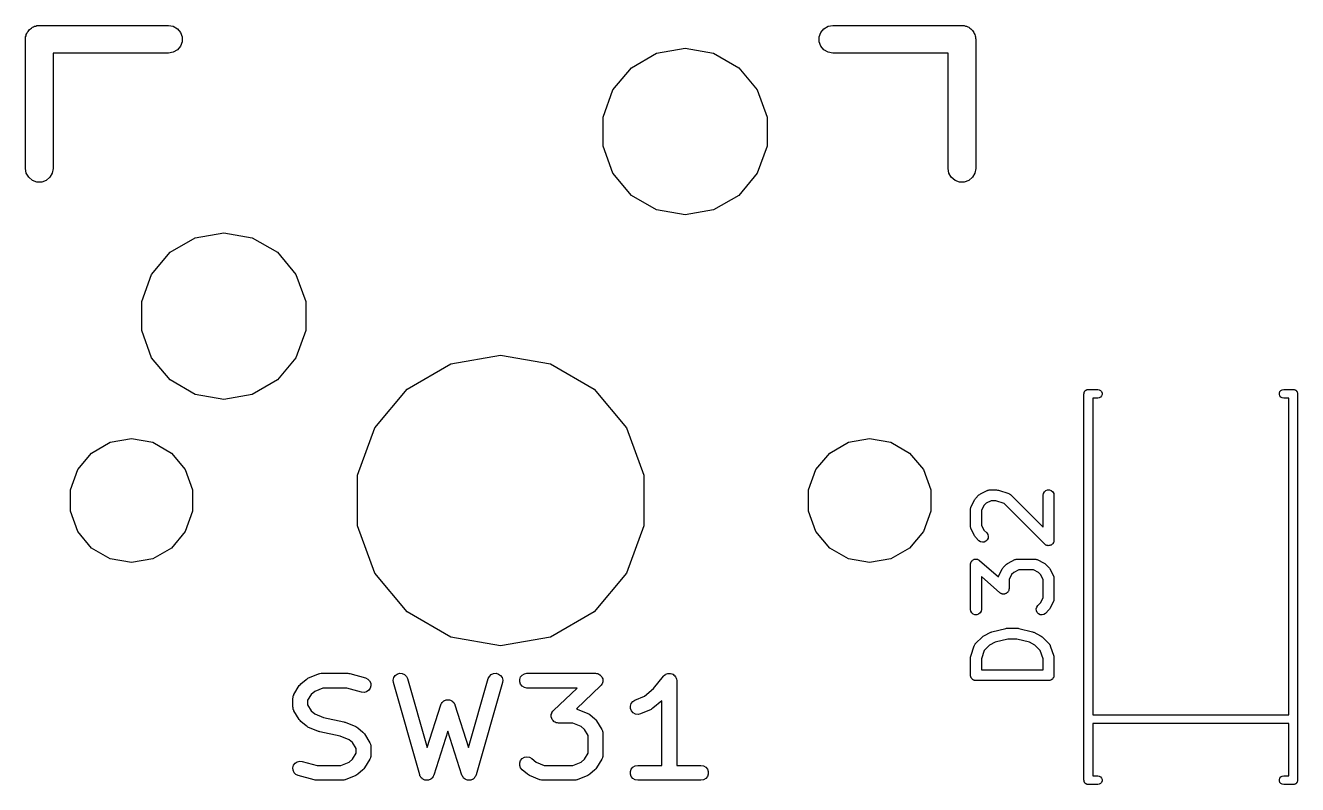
# Model space of a CAD drawing. Header units: millimetres. Extents: x 37 to 156, y -137 to -19.
# Drawn here: x 62.46 to 79.97, y -110.91 to -100.46 of the extents above; entities that cross this region are included whole.
import ezdxf

# ---------------------------------------------------------------- set-up
doc = ezdxf.new("R2010")
doc.units = ezdxf.units.MM
doc.layers.add('BLACK', color=7, linetype='Continuous')

# ---------------------------------------------------------------- blocks, each defined once
blk = doc.blocks.new('hhskb2-F.SilkS')
at = {"layer": 'BLACK'}
for p, q in [((62.5168, -100.517), (62.5275, -100.504)), ((62.5275, -100.504), (62.542, -100.496)), ((62.542, -100.496), (62.5547, -100.485)), ((62.5547, -100.485), (62.5704, -100.479)), ((62.5704, -100.479), (62.5848, -100.471)), ((62.5848, -100.471), (62.6013, -100.468)), ((62.6013, -100.468), (62.6169, -100.462)), ((62.6169, -100.462), (62.6336, -100.462)), ((62.6336, -100.462), (62.65, -100.459)), ((62.65, -100.459), (64.428, -100.459)), ((64.428, -100.459), (64.4932, -100.471)), ((64.4932, -100.471), (64.5505, -100.504)), ((64.5505, -100.504), (64.593, -100.555)), ((73.407, -100.555), (73.4495, -100.504)), ((73.4495, -100.504), (73.5068, -100.471)), ((73.5068, -100.471), (73.572, -100.459)), ((73.572, -100.459), (75.35, -100.459)), ((75.35, -100.459), (75.3664, -100.462)), ((75.3664, -100.462), (75.3831, -100.462)), ((75.3831, -100.462), (75.3987, -100.468)), ((75.3987, -100.468), (75.4152, -100.471)), ((75.4152, -100.471), (75.4296, -100.479)), ((75.4296, -100.479), (75.4453, -100.485)), ((75.4453, -100.485), (75.458, -100.496)), ((75.458, -100.496), (75.4725, -100.504)), ((75.4725, -100.504), (75.4832, -100.517)), ((62.4595, -100.65), (62.4624, -100.634)), ((62.4595, -102.428), (62.4595, -100.65)), ((62.4624, -100.617), (62.4681, -100.601)), ((62.4624, -100.634), (62.4624, -100.617)), ((62.4681, -100.601), (62.471, -100.585)), ((62.471, -100.585), (62.4793, -100.57)), ((62.4793, -100.57), (62.485, -100.555)), ((62.485, -100.555), (62.4957, -100.542)), ((62.4957, -100.542), (62.5041, -100.528)), ((62.5041, -100.528), (62.5168, -100.517)), ((64.593, -100.555), (64.6156, -100.617)), ((64.6156, -100.683), (64.593, -100.745)), ((64.6156, -100.617), (64.6156, -100.683)), ((73.3844, -100.617), (73.407, -100.555)), ((73.3844, -100.683), (73.3844, -100.617)), ((73.407, -100.745), (73.3844, -100.683)), ((75.4832, -100.517), (75.4959, -100.528)), ((75.4959, -100.528), (75.5043, -100.542)), ((75.5043, -100.542), (75.515, -100.555)), ((75.515, -100.555), (75.5207, -100.57)), ((75.5207, -100.57), (75.529, -100.585)), ((75.529, -100.585), (75.5319, -100.601)), ((75.5319, -100.601), (75.5376, -100.617)), ((75.5376, -100.617), (75.5376, -100.634)), ((75.5376, -100.634), (75.5405, -100.65)), ((75.5405, -100.65), (75.5405, -102.428)), ((64.428, -100.84), (62.8405, -100.84)), ((62.8405, -100.84), (62.8405, -102.428)), ((64.4932, -100.829), (64.428, -100.84)), ((64.5505, -100.796), (64.4932, -100.829)), ((64.593, -100.745), (64.5505, -100.796)), ((70.8025, -101.041), (71.1476, -100.842)), ((71.1476, -100.842), (71.54, -100.773)), ((71.54, -100.773), (71.9324, -100.842)), ((71.9324, -100.842), (72.2775, -101.041)), ((73.4495, -100.796), (73.407, -100.745)), ((73.5068, -100.829), (73.4495, -100.796)), ((73.572, -100.84), (73.5068, -100.829)), ((75.1595, -100.84), (73.572, -100.84)), ((75.1595, -102.428), (75.1595, -100.84)), ((70.5464, -101.346), (70.8025, -101.041)), ((72.2775, -101.041), (72.5336, -101.346)), ((70.4101, -101.721), (70.5464, -101.346)), ((72.5336, -101.346), (72.6699, -101.721)), ((70.4101, -102.119), (70.4101, -101.721)), ((72.6699, -101.721), (72.6699, -102.119)), ((70.5464, -102.494), (70.4101, -102.119)), ((72.6699, -102.119), (72.5336, -102.494)), ((62.471, -102.493), (62.4595, -102.428)), ((62.8405, -102.428), (62.829, -102.493)), ((75.171, -102.493), (75.1595, -102.428)), ((75.5405, -102.428), (75.529, -102.493)), ((62.5041, -102.55), (62.471, -102.493)), ((62.5547, -102.593), (62.5041, -102.55)), ((62.6169, -102.616), (62.5547, -102.593)), ((62.7452, -102.593), (62.6831, -102.616)), ((62.7959, -102.55), (62.7452, -102.593)), ((62.829, -102.493), (62.7959, -102.55)), ((70.8025, -102.799), (70.5464, -102.494)), ((72.5336, -102.494), (72.2775, -102.799)), ((75.2041, -102.55), (75.171, -102.493)), ((75.2548, -102.593), (75.2041, -102.55)), ((75.3169, -102.616), (75.2548, -102.593)), ((75.4453, -102.593), (75.3831, -102.616)), ((75.4959, -102.55), (75.4453, -102.593)), ((75.529, -102.493), (75.4959, -102.55)), ((62.6831, -102.616), (62.6169, -102.616)), ((75.3831, -102.616), (75.3169, -102.616)), ((71.1476, -102.998), (70.8025, -102.799)), ((72.2775, -102.799), (71.9324, -102.998)), ((71.54, -103.067), (71.1476, -102.998)), ((71.9324, -102.998), (71.54, -103.067)), ((64.4525, -103.581), (64.7976, -103.382)), ((64.7976, -103.382), (65.19, -103.313)), ((65.19, -103.313), (65.5824, -103.382)), ((65.5824, -103.382), (65.9275, -103.581)), ((64.1964, -103.886), (64.4525, -103.581)), ((65.9275, -103.581), (66.1836, -103.886)), ((64.0601, -104.261), (64.1964, -103.886)), ((66.1836, -103.886), (66.3199, -104.261)), ((64.0601, -104.659), (64.0601, -104.261)), ((66.3199, -104.261), (66.3199, -104.659)), ((64.1964, -105.034), (64.0601, -104.659)), ((66.3199, -104.659), (66.1836, -105.034)), ((64.4525, -105.339), (64.1964, -105.034)), ((66.1836, -105.034), (65.9275, -105.339)), ((68.3154, -105.119), (69, -104.998)), ((69, -104.998), (69.6846, -105.119)), ((67.7134, -105.467), (68.3154, -105.119)), ((69.6846, -105.119), (70.2865, -105.467)), ((64.7976, -105.538), (64.4525, -105.339)), ((65.9275, -105.339), (65.5824, -105.538)), ((65.19, -105.607), (64.7976, -105.538)), ((65.5824, -105.538), (65.19, -105.607)), ((67.2666, -105.999), (67.7134, -105.467)), ((70.2865, -105.467), (70.7334, -105.999)), ((77.03, -105.53), (77.0309, -105.525)), ((77.03, -110.85), (77.03, -105.53)), ((77.0309, -105.52), (77.0327, -105.515)), ((77.0309, -105.525), (77.0309, -105.52)), ((77.0327, -105.515), (77.0336, -105.509)), ((77.0336, -105.509), (77.0362, -105.505)), ((77.0362, -105.505), (77.038, -105.5)), ((77.038, -105.5), (77.0414, -105.496)), ((77.0414, -105.496), (77.044, -105.491)), ((77.044, -105.491), (77.0481, -105.488)), ((77.0481, -105.488), (77.0514, -105.484)), ((77.0514, -105.484), (77.056, -105.481)), ((77.056, -105.481), (77.06, -105.478)), ((77.06, -105.478), (77.0649, -105.476)), ((77.0649, -105.476), (77.0695, -105.474)), ((77.0695, -105.474), (77.0747, -105.473)), ((77.0747, -105.473), (77.0796, -105.471)), ((77.0796, -105.471), (77.0848, -105.471)), ((77.0848, -105.471), (77.09, -105.47)), ((77.09, -105.47), (77.22, -105.47)), ((77.22, -105.47), (77.2405, -105.474)), ((77.2405, -105.586), (77.22, -105.59)), ((77.2405, -105.474), (77.2586, -105.484)), ((77.2586, -105.576), (77.2405, -105.586)), ((77.2586, -105.484), (77.272, -105.5)), ((77.272, -105.56), (77.2586, -105.576)), ((77.272, -105.5), (77.2791, -105.52)), ((77.2791, -105.54), (77.272, -105.56)), ((77.2791, -105.52), (77.2791, -105.54)), ((79.7209, -105.52), (79.728, -105.5)), ((79.7209, -105.54), (79.7209, -105.52)), ((79.728, -105.56), (79.7209, -105.54)), ((79.728, -105.5), (79.7414, -105.484)), ((79.7414, -105.576), (79.728, -105.56)), ((79.7414, -105.484), (79.7595, -105.474)), ((79.7595, -105.586), (79.7414, -105.576)), ((79.7595, -105.474), (79.78, -105.47)), ((79.78, -105.59), (79.7595, -105.586)), ((79.78, -105.47), (79.91, -105.47)), ((79.91, -105.47), (79.9152, -105.471)), ((79.9152, -105.471), (79.9204, -105.471)), ((79.9204, -105.471), (79.9253, -105.473)), ((79.9253, -105.473), (79.9305, -105.474)), ((79.9305, -105.474), (79.9351, -105.476)), ((79.9351, -105.476), (79.94, -105.478)), ((79.94, -105.478), (79.944, -105.481)), ((79.944, -105.481), (79.9486, -105.484)), ((79.9486, -105.484), (79.9519, -105.488)), ((79.9519, -105.488), (79.956, -105.491)), ((79.956, -105.491), (79.9586, -105.496)), ((79.9586, -105.496), (79.962, -105.5)), ((79.962, -105.5), (79.9638, -105.505)), ((79.9638, -105.505), (79.9664, -105.509)), ((79.9664, -105.509), (79.9673, -105.515)), ((79.9673, -105.515), (79.9691, -105.52)), ((79.9691, -105.52), (79.9691, -105.525)), ((79.9691, -105.525), (79.97, -105.53)), ((79.97, -105.53), (79.97, -110.85)), ((77.22, -105.59), (77.15, -105.59)), ((77.15, -105.59), (77.15, -109.95)), ((79.85, -105.59), (79.78, -105.59)), ((79.85, -109.95), (79.85, -105.59)), ((67.0289, -106.652), (67.2666, -105.999)), ((70.7334, -105.999), (70.9711, -106.652)), ((63.371, -106.346), (63.6279, -106.197)), ((63.6279, -106.197), (63.92, -106.146)), ((63.92, -106.146), (64.2121, -106.197)), ((64.2121, -106.197), (64.469, -106.346)), ((73.531, -106.346), (73.7879, -106.197)), ((73.7879, -106.197), (74.08, -106.146)), ((74.08, -106.146), (74.3721, -106.197)), ((74.3721, -106.197), (74.629, -106.346)), ((63.1803, -106.573), (63.371, -106.346)), ((64.469, -106.346), (64.6597, -106.573)), ((73.3403, -106.573), (73.531, -106.346)), ((74.629, -106.346), (74.8197, -106.573)), ((63.0788, -106.852), (63.1803, -106.573)), ((64.6597, -106.573), (64.7612, -106.852)), ((73.2388, -106.852), (73.3403, -106.573)), ((74.8197, -106.573), (74.9212, -106.852)), ((67.0289, -107.348), (67.0289, -106.652)), ((70.9711, -106.652), (70.9711, -107.348)), ((63.0788, -107.148), (63.0788, -106.852)), ((64.7612, -106.852), (64.7612, -107.148)), ((73.2388, -107.148), (73.2388, -106.852)), ((74.9212, -106.852), (74.9212, -107.148)), ((75.5229, -106.99), (75.5301, -106.98)), ((75.5301, -106.98), (75.537, -106.97)), ((75.537, -106.97), (75.5846, -106.923)), ((75.5846, -106.923), (75.5944, -106.916)), ((75.5944, -106.916), (75.6041, -106.909)), ((75.6041, -106.909), (75.6993, -106.861)), ((75.6993, -106.861), (75.7035, -106.86)), ((75.7035, -106.86), (75.7072, -106.858)), ((75.7072, -106.858), (75.7159, -106.856)), ((75.7159, -106.856), (75.7243, -106.854)), ((75.7243, -106.854), (75.7286, -106.854)), ((75.7286, -106.854), (75.7329, -106.853)), ((75.7329, -106.853), (75.8281, -106.853)), ((75.8281, -106.853), (75.8399, -106.855)), ((75.8399, -106.855), (75.8518, -106.857)), ((75.8518, -106.857), (75.9947, -106.905)), ((75.9947, -106.905), (75.9985, -106.907)), ((75.9985, -106.907), (76.0026, -106.908)), ((76.0026, -106.908), (76.0098, -106.913)), ((76.0098, -106.913), (76.0176, -106.917)), ((76.0176, -106.917), (76.0204, -106.92)), ((76.0204, -106.92), (76.024, -106.923)), ((76.024, -106.923), (76.4674, -107.366)), ((76.4674, -106.928), (76.4719, -106.902)), ((76.4674, -107.366), (76.4674, -106.928)), ((76.4719, -106.902), (76.4849, -106.88)), ((76.4849, -106.88), (76.5049, -106.863)), ((76.5049, -106.863), (76.5294, -106.854)), ((76.5294, -106.854), (76.5554, -106.854)), ((76.5554, -106.854), (76.5799, -106.863)), ((76.5799, -106.863), (76.5998, -106.88)), ((76.5998, -106.88), (76.6129, -106.902)), ((76.6129, -106.902), (76.6174, -106.928)), ((76.6174, -106.928), (76.6174, -107.547)), ((63.1803, -107.427), (63.0788, -107.148)), ((64.7612, -107.148), (64.6597, -107.427)), ((73.3403, -107.427), (73.2388, -107.148)), ((74.9212, -107.148), (74.8197, -107.427)), ((75.4674, -107.119), (75.4681, -107.114)), ((75.4674, -107.357), (75.4674, -107.119)), ((75.4679, -107.11), (75.4704, -107.102)), ((75.4681, -107.114), (75.4679, -107.11)), ((75.4704, -107.102), (75.4719, -107.093)), ((75.4719, -107.093), (75.4741, -107.089)), ((75.4741, -107.089), (75.4753, -107.085)), ((75.4753, -107.085), (75.5229, -106.99)), ((75.6516, -107.068), (75.6174, -107.136)), ((75.6174, -107.136), (75.6174, -107.339)), ((75.682, -107.037), (75.6516, -107.068)), ((75.7506, -107.003), (75.682, -107.037)), ((75.8159, -107.003), (75.7506, -107.003)), ((75.9304, -107.041), (75.8159, -107.003)), ((76.4893, -107.6), (75.9304, -107.041)), ((75.6174, -107.339), (75.6516, -107.407)), ((63.371, -107.654), (63.1803, -107.427)), ((64.6597, -107.427), (64.469, -107.654)), ((67.2666, -108.001), (67.0289, -107.348)), ((70.9711, -107.348), (70.7334, -108.001)), ((73.531, -107.654), (73.3403, -107.427)), ((74.8197, -107.427), (74.629, -107.654)), ((75.4681, -107.361), (75.4674, -107.357)), ((75.4679, -107.365), (75.4681, -107.361)), ((75.4704, -107.374), (75.4679, -107.365)), ((75.4719, -107.382), (75.4704, -107.374)), ((75.4741, -107.386), (75.4719, -107.382)), ((75.4753, -107.39), (75.4741, -107.386)), ((75.5229, -107.485), (75.4753, -107.39)), ((75.5301, -107.495), (75.5229, -107.485)), ((75.537, -107.505), (75.5301, -107.495)), ((75.5846, -107.553), (75.537, -107.505)), ((75.6516, -107.407), (75.6907, -107.446)), ((75.6907, -107.446), (75.7056, -107.468)), ((75.7056, -107.468), (75.7123, -107.493)), ((75.7123, -107.493), (75.7101, -107.519)), ((63.6279, -107.803), (63.371, -107.654)), ((64.469, -107.654), (64.2121, -107.803)), ((73.7879, -107.803), (73.531, -107.654)), ((74.629, -107.654), (74.3721, -107.803)), ((75.6059, -107.567), (75.5846, -107.553)), ((75.6311, -107.574), (75.6059, -107.567)), ((75.657, -107.572), (75.6311, -107.574)), ((75.6806, -107.561), (75.657, -107.572)), ((75.6991, -107.543), (75.6806, -107.561)), ((75.7101, -107.519), (75.6991, -107.543)), ((76.4974, -107.606), (76.4893, -107.6)), ((76.5049, -107.612), (76.4974, -107.606)), ((76.508, -107.613), (76.5049, -107.612)), ((76.5107, -107.615), (76.508, -107.613)), ((76.5202, -107.618), (76.5107, -107.615)), ((76.5294, -107.621), (76.5202, -107.618)), ((76.5327, -107.621), (76.5294, -107.621)), ((76.5358, -107.622), (76.5327, -107.621)), ((76.5456, -107.621), (76.5358, -107.622)), ((76.5554, -107.621), (76.5456, -107.621)), ((76.5585, -107.62), (76.5554, -107.621)), ((76.5618, -107.62), (76.5585, -107.62)), ((76.5707, -107.615), (76.5618, -107.62)), ((76.5799, -107.612), (76.5707, -107.615)), ((76.5824, -107.61), (76.5799, -107.612)), ((76.5854, -107.609), (76.5824, -107.61)), ((76.5923, -107.602), (76.5854, -107.609)), ((76.5998, -107.595), (76.5923, -107.602)), ((76.6015, -107.592), (76.5998, -107.595)), ((76.6038, -107.59), (76.6015, -107.592)), ((76.608, -107.581), (76.6038, -107.59)), ((76.6129, -107.573), (76.608, -107.581)), ((76.6134, -107.57), (76.6129, -107.573)), ((76.6148, -107.567), (76.6134, -107.57)), ((76.6157, -107.557), (76.6148, -107.567)), ((76.6174, -107.547), (76.6157, -107.557)), ((63.92, -107.854), (63.6279, -107.803)), ((64.2121, -107.803), (63.92, -107.854)), ((74.08, -107.854), (73.7879, -107.803)), ((74.3721, -107.803), (74.08, -107.854)), ((75.4688, -107.866), (75.4709, -107.861)), ((75.4709, -107.861), (75.4719, -107.855)), ((75.4719, -107.855), (75.4756, -107.848)), ((75.4756, -107.848), (75.4782, -107.842)), ((75.4782, -107.842), (75.482, -107.837)), ((75.482, -107.837), (75.4849, -107.832)), ((75.4849, -107.832), (75.4905, -107.828)), ((75.4905, -107.828), (75.4954, -107.822)), ((75.4954, -107.822), (75.5004, -107.819)), ((75.5004, -107.819), (75.5049, -107.816)), ((75.5049, -107.816), (75.5118, -107.813)), ((75.5118, -107.813), (75.5182, -107.809)), ((75.5182, -107.809), (75.5239, -107.809)), ((75.5239, -107.809), (75.5294, -107.807)), ((75.5294, -107.807), (75.5367, -107.807)), ((75.5367, -107.807), (75.5439, -107.805)), ((75.5439, -107.805), (75.5496, -107.807)), ((75.5496, -107.807), (75.5554, -107.807)), ((75.5554, -107.807), (75.5623, -107.809)), ((75.5623, -107.809), (75.5695, -107.811)), ((75.5695, -107.811), (75.5744, -107.814)), ((75.5744, -107.814), (75.5799, -107.816)), ((75.5799, -107.816), (75.5855, -107.82)), ((75.5855, -107.82), (75.5918, -107.824)), ((75.5918, -107.824), (75.8518, -108.052)), ((75.9754, -107.868), (75.985, -107.861)), ((75.985, -107.861), (76.0803, -107.813)), ((76.0803, -107.813), (76.0844, -107.812)), ((76.0844, -107.812), (76.0882, -107.81)), ((76.0882, -107.81), (76.0968, -107.808)), ((76.0968, -107.808), (76.1052, -107.806)), ((76.1052, -107.806), (76.1096, -107.806)), ((76.1096, -107.806), (76.1138, -107.805)), ((76.1138, -107.805), (76.3519, -107.805)), ((76.3519, -107.805), (76.3562, -107.806)), ((76.3562, -107.806), (76.3605, -107.806)), ((76.3605, -107.806), (76.3689, -107.808)), ((76.3689, -107.808), (76.3776, -107.81)), ((76.3776, -107.81), (76.3813, -107.812)), ((76.3813, -107.812), (76.3854, -107.813)), ((76.3854, -107.813), (76.4807, -107.861)), ((76.4807, -107.861), (76.4903, -107.868)), ((67.7134, -108.533), (67.2666, -108.001)), ((70.7334, -108.001), (70.2865, -108.533)), ((75.4674, -107.88), (75.4687, -107.873)), ((75.4674, -108.5), (75.4674, -107.88)), ((75.4687, -107.873), (75.4688, -107.866)), ((75.855, -108.042), (75.8563, -108.037)), ((75.8563, -108.037), (75.9039, -107.942)), ((75.9039, -107.942), (75.911, -107.933)), ((75.911, -107.933), (75.9179, -107.923)), ((75.9179, -107.923), (75.9655, -107.875)), ((75.9655, -107.875), (75.9754, -107.868)), ((76.0326, -108.02), (75.9983, -108.089)), ((76.063, -107.99), (76.0326, -108.02)), ((76.1315, -107.955), (76.063, -107.99)), ((76.3342, -107.955), (76.1315, -107.955)), ((76.4027, -107.99), (76.3342, -107.955)), ((76.4331, -108.02), (76.4027, -107.99)), ((76.4674, -108.089), (76.4331, -108.02)), ((76.4903, -107.868), (76.5002, -107.875)), ((76.5002, -107.875), (76.5478, -107.923)), ((76.5478, -107.923), (76.5547, -107.933)), ((76.5547, -107.933), (76.5618, -107.942)), ((76.5618, -107.942), (76.6095, -108.037)), ((76.6095, -108.037), (76.6107, -108.042)), ((75.8739, -108.27), (75.6174, -108.046)), ((75.6174, -108.046), (75.6174, -108.5)), ((75.8518, -108.052), (75.8529, -108.045)), ((75.8529, -108.045), (75.855, -108.042)), ((75.9983, -108.214), (75.9971, -108.221)), ((75.9983, -108.089), (75.9983, -108.214)), ((76.4674, -108.339), (76.4674, -108.089)), ((76.6107, -108.042), (76.6129, -108.045)), ((76.6129, -108.045), (76.6144, -108.054)), ((76.6144, -108.054), (76.6169, -108.062)), ((76.6169, -108.062), (76.6166, -108.067)), ((76.6166, -108.067), (76.6174, -108.071)), ((76.6174, -108.071), (76.6174, -108.357)), ((75.8802, -108.274), (75.8739, -108.27)), ((75.8858, -108.279), (75.8802, -108.274)), ((75.8913, -108.281), (75.8858, -108.279)), ((75.8962, -108.284), (75.8913, -108.281)), ((75.9034, -108.285), (75.8962, -108.284)), ((75.9103, -108.288), (75.9034, -108.285)), ((75.9161, -108.288), (75.9103, -108.288)), ((75.9218, -108.289), (75.9161, -108.288)), ((75.929, -108.288), (75.9218, -108.289)), ((75.9364, -108.288), (75.929, -108.288)), ((75.9418, -108.286), (75.9364, -108.288)), ((75.9475, -108.285), (75.9418, -108.286)), ((75.9539, -108.281), (75.9475, -108.285)), ((75.9608, -108.279), (75.9539, -108.281)), ((75.9653, -108.275), (75.9608, -108.279)), ((75.9703, -108.272), (75.9653, -108.275)), ((75.9752, -108.267), (75.9703, -108.272)), ((75.9808, -108.262), (75.9752, -108.267)), ((75.9837, -108.257), (75.9808, -108.262)), ((75.9875, -108.253), (75.9837, -108.257)), ((75.9901, -108.246), (75.9875, -108.253)), ((75.9938, -108.239), (75.9901, -108.246)), ((75.9948, -108.234), (75.9938, -108.239)), ((75.9969, -108.228), (75.9948, -108.234)), ((75.9971, -108.221), (75.9969, -108.228)), ((76.4331, -108.407), (76.4674, -108.339)), ((76.6107, -108.386), (76.6095, -108.39)), ((76.6129, -108.382), (76.6107, -108.386)), ((76.6144, -108.374), (76.6129, -108.382)), ((76.6169, -108.365), (76.6144, -108.374)), ((76.6174, -108.357), (76.6166, -108.361)), ((76.6166, -108.361), (76.6169, -108.365)), ((68.3154, -108.881), (67.7134, -108.533)), ((70.2865, -108.533), (69.6846, -108.881)), ((75.4719, -108.525), (75.4674, -108.5)), ((75.4849, -108.548), (75.4719, -108.525)), ((75.5049, -108.564), (75.4849, -108.548)), ((75.5294, -108.573), (75.5049, -108.564)), ((75.5799, -108.564), (75.5554, -108.573)), ((75.5998, -108.548), (75.5799, -108.564)), ((75.6129, -108.525), (75.5998, -108.548)), ((75.6174, -108.5), (75.6129, -108.525)), ((76.3724, -108.493), (76.3792, -108.468)), ((76.3747, -108.519), (76.3724, -108.493)), ((76.3857, -108.543), (76.3747, -108.519)), ((76.3792, -108.468), (76.3941, -108.446)), ((76.4041, -108.561), (76.3857, -108.543)), ((76.3941, -108.446), (76.4331, -108.407)), ((76.4277, -108.572), (76.4041, -108.561)), ((76.5002, -108.553), (76.4788, -108.567)), ((76.5478, -108.505), (76.5002, -108.553)), ((76.5547, -108.495), (76.5478, -108.505)), ((76.5618, -108.485), (76.5547, -108.495)), ((76.6095, -108.39), (76.5618, -108.485)), ((75.5554, -108.573), (75.5294, -108.573)), ((76.4537, -108.574), (76.4277, -108.572)), ((76.4788, -108.567), (76.4537, -108.574)), ((69, -109.002), (68.3154, -108.881)), ((69.6846, -108.881), (69, -109.002)), ((75.537, -108.97), (75.6322, -108.875)), ((75.6322, -108.875), (75.642, -108.868)), ((75.642, -108.868), (75.6517, -108.861)), ((75.6517, -108.861), (75.7469, -108.813)), ((75.7469, -108.813), (75.7548, -108.811)), ((75.7548, -108.811), (75.7623, -108.808)), ((75.7623, -108.808), (75.9528, -108.76)), ((75.9802, -108.908), (75.8067, -108.951)), ((75.9528, -108.76), (75.9619, -108.759)), ((75.9619, -108.759), (75.971, -108.758)), ((75.971, -108.758), (76.1138, -108.758)), ((76.1046, -108.908), (75.9802, -108.908)), ((76.2781, -108.951), (76.1046, -108.908)), ((76.1138, -108.758), (76.1228, -108.759)), ((76.1228, -108.759), (76.132, -108.76)), ((76.132, -108.76), (76.3225, -108.808)), ((76.3225, -108.808), (76.33, -108.811)), ((76.33, -108.811), (76.3378, -108.813)), ((76.3378, -108.813), (76.4331, -108.861)), ((76.4331, -108.861), (76.4427, -108.868)), ((76.4427, -108.868), (76.4526, -108.875)), ((76.4526, -108.875), (76.5478, -108.97)), ((75.4712, -109.142), (75.5188, -109)), ((75.5188, -109), (75.5209, -108.996)), ((75.5209, -108.996), (75.522, -108.992)), ((75.522, -108.992), (75.5271, -108.984)), ((75.5271, -108.984), (75.5313, -108.977)), ((75.5313, -108.977), (75.5345, -108.974)), ((75.5345, -108.974), (75.537, -108.97)), ((75.6556, -109.064), (75.6174, -109.178)), ((75.7297, -108.99), (75.6556, -109.064)), ((75.8067, -108.951), (75.7297, -108.99)), ((76.3551, -108.99), (76.2781, -108.951)), ((76.4292, -109.064), (76.3551, -108.99)), ((76.4674, -109.178), (76.4292, -109.064)), ((76.5478, -108.97), (76.5503, -108.974)), ((76.5503, -108.974), (76.5535, -108.977)), ((76.5535, -108.977), (76.5577, -108.984)), ((76.5577, -108.984), (76.5627, -108.992)), ((76.5627, -108.992), (76.5639, -108.996)), ((76.5639, -108.996), (76.5659, -109)), ((76.5659, -109), (76.6135, -109.142)), ((75.4674, -109.166), (75.4695, -109.154)), ((75.4674, -109.404), (75.4674, -109.166)), ((75.4695, -109.154), (75.4712, -109.142)), ((75.6174, -109.178), (75.6174, -109.329)), ((76.4674, -109.329), (76.4674, -109.178)), ((76.6135, -109.142), (76.6153, -109.154)), ((76.6153, -109.154), (76.6174, -109.166)), ((76.6174, -109.166), (76.6174, -109.404)), ((66.3484, -109.446), (66.4935, -109.386)), ((66.4935, -109.386), (66.4958, -109.385)), ((66.4958, -109.385), (66.4978, -109.384)), ((66.4978, -109.384), (66.5129, -109.381)), ((66.5129, -109.381), (66.5279, -109.378)), ((66.5279, -109.378), (66.5303, -109.378)), ((66.5303, -109.378), (66.5326, -109.378)), ((66.5326, -109.378), (66.8954, -109.378)), ((66.8954, -109.378), (66.909, -109.38)), ((66.909, -109.38), (66.9226, -109.382)), ((66.9226, -109.382), (67.1403, -109.442)), ((67.5198, -109.472), (67.5284, -109.438)), ((67.5284, -109.438), (67.5481, -109.409)), ((67.5481, -109.409), (67.5767, -109.388)), ((67.5767, -109.388), (67.6106, -109.378)), ((67.6106, -109.378), (67.6458, -109.381)), ((67.6458, -109.381), (67.678, -109.395)), ((67.678, -109.395), (67.7034, -109.42)), ((67.7034, -109.42), (67.7188, -109.452)), ((68.8297, -109.452), (68.8452, -109.42)), ((68.8452, -109.42), (68.8705, -109.395)), ((68.8705, -109.395), (68.9028, -109.381)), ((68.9028, -109.381), (68.938, -109.378)), ((68.938, -109.378), (68.9719, -109.388)), ((68.9719, -109.388), (69.0004, -109.409)), ((69.0004, -109.409), (69.0202, -109.438)), ((69.0202, -109.438), (69.0288, -109.472)), ((69.2628, -109.462), (69.2749, -109.429)), ((69.2749, -109.429), (69.2976, -109.402)), ((69.2976, -109.402), (69.3281, -109.384)), ((69.3281, -109.384), (69.3629, -109.378)), ((69.3629, -109.378), (70.3063, -109.378)), ((70.3063, -109.378), (70.3206, -109.38)), ((70.3206, -109.38), (70.335, -109.382)), ((70.335, -109.382), (70.3379, -109.383)), ((70.3379, -109.383), (70.341, -109.384)), ((70.341, -109.384), (70.3536, -109.391)), ((70.3536, -109.391), (70.3666, -109.398)), ((70.3666, -109.398), (70.3688, -109.4)), ((70.3688, -109.4), (70.3716, -109.402)), ((70.3716, -109.402), (70.3809, -109.413)), ((70.3809, -109.413), (70.3909, -109.423)), ((70.3909, -109.423), (70.3922, -109.426)), ((70.3922, -109.426), (70.3943, -109.429)), ((70.3943, -109.429), (70.3992, -109.442)), ((71.1042, -109.589), (71.2429, -109.416)), ((71.2429, -109.416), (71.2439, -109.415)), ((71.2439, -109.415), (71.2445, -109.414)), ((71.2445, -109.414), (71.2571, -109.404)), ((71.2571, -109.404), (71.2694, -109.393)), ((71.2694, -109.393), (71.2706, -109.392)), ((71.2706, -109.392), (71.2715, -109.392)), ((71.2715, -109.392), (71.2869, -109.386)), ((71.2869, -109.386), (71.3023, -109.38)), ((71.3023, -109.38), (71.3035, -109.38)), ((71.3035, -109.38), (71.3046, -109.379)), ((71.3046, -109.379), (71.3211, -109.379)), ((71.3211, -109.379), (71.3376, -109.379)), ((71.3376, -109.379), (71.3387, -109.379)), ((71.3387, -109.379), (71.3399, -109.379)), ((71.3399, -109.379), (71.3554, -109.385)), ((71.3554, -109.385), (71.371, -109.39)), ((71.371, -109.39), (71.372, -109.391)), ((71.372, -109.391), (71.3731, -109.392)), ((71.3731, -109.392), (71.3857, -109.402)), ((71.3857, -109.402), (71.3986, -109.412)), ((71.3986, -109.412), (71.3992, -109.413)), ((71.3992, -109.413), (71.4001, -109.414)), ((71.4001, -109.414), (71.4083, -109.428)), ((71.4083, -109.428), (71.4169, -109.443)), ((75.4685, -109.411), (75.4674, -109.404)), ((75.4685, -109.417), (75.4685, -109.411)), ((75.4708, -109.423), (75.4685, -109.417)), ((75.4719, -109.43), (75.4708, -109.423)), ((75.4752, -109.436), (75.4719, -109.43)), ((75.4774, -109.442), (75.4752, -109.436)), ((75.6174, -109.329), (76.4674, -109.329)), ((76.6096, -109.436), (76.6073, -109.442)), ((76.6129, -109.43), (76.6096, -109.436)), ((76.614, -109.423), (76.6129, -109.43)), ((76.6162, -109.417), (76.614, -109.423)), ((76.6174, -109.404), (76.6162, -109.411)), ((76.6162, -109.411), (76.6162, -109.417)), ((66.1552, -109.669), (66.2277, -109.548)), ((66.2277, -109.548), (66.2388, -109.535)), ((66.2388, -109.535), (66.2498, -109.522)), ((66.2498, -109.522), (66.3224, -109.462)), ((66.3224, -109.462), (66.3356, -109.454)), ((66.3356, -109.454), (66.3484, -109.446)), ((66.5529, -109.581), (66.4407, -109.628)), ((66.8816, -109.581), (66.5529, -109.581)), ((67.0859, -109.638), (66.8816, -109.581)), ((67.1403, -109.442), (67.1722, -109.457)), ((67.1843, -109.612), (67.1552, -109.632)), ((67.1722, -109.457), (67.1969, -109.482)), ((67.2048, -109.584), (67.1843, -109.612)), ((67.1969, -109.482), (67.2115, -109.515)), ((67.2143, -109.55), (67.2048, -109.584)), ((67.2115, -109.515), (67.2143, -109.55)), ((67.5235, -109.507), (67.5198, -109.472)), ((67.8863, -110.777), (67.5235, -109.507)), ((67.7188, -109.452), (67.9895, -110.399)), ((68.5591, -110.399), (68.8297, -109.452)), ((69.0251, -109.507), (68.6623, -110.777)), ((69.0288, -109.472), (69.0251, -109.507)), ((69.2628, -109.497), (69.2628, -109.462)), ((69.2749, -109.53), (69.2628, -109.497)), ((69.2976, -109.557), (69.2749, -109.53)), ((69.3281, -109.575), (69.2976, -109.557)), ((69.3629, -109.581), (69.3281, -109.575)), ((70.0523, -109.581), (69.3629, -109.581)), ((69.7282, -109.89), (70.0523, -109.581)), ((70.3764, -109.553), (70.0466, -109.867)), ((70.385, -109.541), (70.3764, -109.553)), ((70.3943, -109.53), (70.385, -109.541)), ((70.3954, -109.527), (70.3943, -109.53)), ((70.3973, -109.525), (70.3954, -109.527)), ((70.4014, -109.511), (70.3973, -109.525)), ((70.3992, -109.442), (70.405, -109.456)), ((70.4063, -109.497), (70.4014, -109.511)), ((70.405, -109.456), (70.4052, -109.459)), ((70.4052, -109.459), (70.4063, -109.462)), ((70.4063, -109.462), (70.4063, -109.476)), ((70.4063, -109.476), (70.4073, -109.491)), ((70.4073, -109.491), (70.4063, -109.494)), ((70.4063, -109.494), (70.4063, -109.497)), ((70.9788, -109.694), (71.1042, -109.589)), ((71.4169, -109.443), (71.4172, -109.444)), ((71.4172, -109.444), (71.4178, -109.445)), ((71.4178, -109.445), (71.4206, -109.461)), ((71.4206, -109.461), (71.4239, -109.477)), ((71.4239, -109.477), (71.4237, -109.478)), ((71.4237, -109.478), (71.4239, -109.48)), ((71.4239, -109.48), (71.4239, -110.648)), ((75.4816, -109.447), (75.4774, -109.442)), ((75.4849, -109.452), (75.4816, -109.447)), ((75.49, -109.457), (75.4849, -109.452)), ((75.4942, -109.462), (75.49, -109.457)), ((75.4999, -109.465), (75.4942, -109.462)), ((75.5049, -109.469), (75.4999, -109.465)), ((75.511, -109.471), (75.5049, -109.469)), ((75.5167, -109.475), (75.511, -109.471)), ((75.5232, -109.476), (75.5167, -109.475)), ((75.5294, -109.478), (75.5232, -109.476)), ((75.5359, -109.478), (75.5294, -109.478)), ((75.5424, -109.479), (75.5359, -109.478)), ((76.5424, -109.479), (75.5424, -109.479)), ((76.5488, -109.478), (76.5424, -109.479)), ((76.5554, -109.478), (76.5488, -109.478)), ((76.5616, -109.476), (76.5554, -109.478)), ((76.568, -109.475), (76.5616, -109.476)), ((76.5737, -109.471), (76.568, -109.475)), ((76.5799, -109.469), (76.5737, -109.471)), ((76.5849, -109.465), (76.5799, -109.469)), ((76.5906, -109.462), (76.5849, -109.465)), ((76.5948, -109.457), (76.5906, -109.462)), ((76.5998, -109.452), (76.5948, -109.457)), ((76.6031, -109.447), (76.5998, -109.452)), ((76.6073, -109.442), (76.6031, -109.447)), ((66.1407, -109.721), (66.1424, -109.712)), ((66.1407, -109.842), (66.1407, -109.721)), ((66.1424, -109.712), (66.1425, -109.702)), ((66.1425, -109.702), (66.1454, -109.695)), ((66.1454, -109.695), (66.1468, -109.687)), ((66.1468, -109.687), (66.1517, -109.678)), ((66.1517, -109.678), (66.1552, -109.669)), ((66.3931, -109.668), (66.3439, -109.75)), ((66.3439, -109.75), (66.3439, -109.814)), ((66.4407, -109.628), (66.3931, -109.668)), ((67.1211, -109.641), (67.0859, -109.638)), ((67.1552, -109.632), (67.1211, -109.641)), ((68.1876, -109.792), (68.1939, -109.78)), ((68.1939, -109.78), (68.1969, -109.777)), ((68.1969, -109.777), (68.1991, -109.774)), ((68.1991, -109.774), (68.2099, -109.766)), ((68.2099, -109.766), (68.2201, -109.756)), ((68.2201, -109.756), (68.2238, -109.755)), ((68.2238, -109.755), (68.227, -109.752)), ((68.227, -109.752), (68.24, -109.748)), ((68.24, -109.748), (68.2527, -109.743)), ((68.2527, -109.743), (68.2568, -109.743)), ((68.2568, -109.743), (68.2606, -109.742)), ((68.2606, -109.742), (68.2743, -109.742)), ((68.2743, -109.742), (68.288, -109.742)), ((68.288, -109.742), (68.2918, -109.743)), ((68.2918, -109.743), (68.2959, -109.743)), ((68.2959, -109.743), (68.3085, -109.748)), ((68.3085, -109.748), (68.3216, -109.752)), ((68.3216, -109.752), (68.3248, -109.755)), ((68.3248, -109.755), (68.3285, -109.756)), ((68.3285, -109.756), (68.3387, -109.766)), ((68.3387, -109.766), (68.3495, -109.774)), ((68.3495, -109.774), (68.3516, -109.777)), ((68.3516, -109.777), (68.3546, -109.78)), ((68.3546, -109.78), (68.361, -109.792)), ((70.7966, -109.796), (70.8181, -109.768)), ((70.8181, -109.768), (70.8478, -109.749)), ((70.8478, -109.749), (70.9788, -109.694)), ((71.2207, -109.757), (71.097, -109.86)), ((71.2207, -110.648), (71.2207, -109.757)), ((66.1424, -109.852), (66.1407, -109.842)), ((66.1425, -109.862), (66.1424, -109.852)), ((66.1454, -109.869), (66.1425, -109.862)), ((66.1468, -109.877), (66.1454, -109.869)), ((66.1517, -109.886), (66.1468, -109.877)), ((66.1552, -109.895), (66.1517, -109.886)), ((66.2277, -110.016), (66.1552, -109.895)), ((66.3439, -109.814), (66.3931, -109.896)), ((66.3931, -109.896), (66.4407, -109.936)), ((66.4407, -109.936), (66.5627, -109.987)), ((67.9895, -110.399), (68.1775, -109.811)), ((68.1775, -109.811), (68.1794, -109.808)), ((68.1794, -109.808), (68.1803, -109.804)), ((68.1803, -109.804), (68.1876, -109.792)), ((68.361, -109.792), (68.3683, -109.804)), ((68.3683, -109.804), (68.3692, -109.808)), ((68.3692, -109.808), (68.3711, -109.811)), ((68.3711, -109.811), (68.5591, -110.399)), ((69.6973, -109.952), (69.6982, -109.949)), ((69.6982, -109.966), (69.6973, -109.952)), ((69.6982, -109.946), (69.7032, -109.932)), ((69.6982, -109.949), (69.6982, -109.946)), ((69.7032, -109.932), (69.7073, -109.918)), ((69.7073, -109.918), (69.7092, -109.916)), ((69.7092, -109.916), (69.7103, -109.913)), ((69.7103, -109.913), (69.7196, -109.901)), ((69.7196, -109.901), (69.7282, -109.89)), ((70.0466, -109.867), (70.0507, -109.868)), ((70.0507, -109.868), (70.0528, -109.869)), ((70.0528, -109.869), (70.0551, -109.87)), ((70.0551, -109.87), (70.2002, -109.93)), ((70.2002, -109.93), (70.213, -109.938)), ((70.213, -109.938), (70.2262, -109.946)), ((70.2262, -109.946), (70.2988, -110.006)), ((70.7861, -109.829), (70.7966, -109.796)), ((70.7877, -109.865), (70.7861, -109.829)), ((70.8013, -109.897), (70.7877, -109.865)), ((70.8252, -109.923), (70.8013, -109.897)), ((70.8565, -109.939), (70.8252, -109.923)), ((70.8915, -109.944), (70.8565, -109.939)), ((70.9259, -109.936), (70.8915, -109.944)), ((71.0711, -109.876), (70.9259, -109.936)), ((71.0839, -109.868), (71.0711, -109.876)), ((71.097, -109.86), (71.0839, -109.868)), ((77.15, -109.95), (79.85, -109.95)), ((66.2389, -110.028), (66.2277, -110.016)), ((66.2498, -110.041), (66.2389, -110.028)), ((66.3224, -110.102), (66.2498, -110.041)), ((66.3356, -110.109), (66.3224, -110.102)), ((66.3484, -110.118), (66.3356, -110.109)), ((66.4935, -110.178), (66.3484, -110.118)), ((66.5627, -109.987), (66.8436, -110.045)), ((66.8436, -110.045), (66.8525, -110.049)), ((66.8525, -110.049), (66.8619, -110.051)), ((66.8619, -110.051), (67.0071, -110.111)), ((67.0071, -110.111), (67.0199, -110.12)), ((67.0199, -110.12), (67.033, -110.127)), ((67.033, -110.127), (67.1056, -110.188)), ((69.6982, -109.981), (69.6982, -109.966)), ((69.6993, -109.984), (69.6982, -109.981)), ((69.6995, -109.987), (69.6993, -109.984)), ((69.7053, -110.001), (69.6995, -109.987)), ((69.7103, -110.014), (69.7053, -110.001)), ((69.7124, -110.017), (69.7103, -110.014)), ((69.7137, -110.02), (69.7124, -110.017)), ((69.7237, -110.03), (69.7137, -110.02)), ((69.733, -110.041), (69.7237, -110.03)), ((69.7358, -110.043), (69.733, -110.041)), ((69.738, -110.045), (69.7358, -110.043)), ((69.751, -110.052), (69.738, -110.045)), ((69.7635, -110.059), (69.751, -110.052)), ((69.7667, -110.059), (69.7635, -110.059)), ((69.7696, -110.061), (69.7667, -110.059)), ((69.784, -110.062), (69.7696, -110.061)), ((69.7983, -110.065), (69.784, -110.062)), ((69.9957, -110.065), (69.7983, -110.065)), ((70.1079, -110.112), (69.9957, -110.065)), ((70.1554, -110.151), (70.1079, -110.112)), ((70.2988, -110.006), (70.3097, -110.019)), ((70.3097, -110.019), (70.3208, -110.032)), ((70.3208, -110.032), (70.3934, -110.153)), ((79.85, -110.07), (77.15, -110.07)), ((77.15, -110.07), (77.15, -110.79)), ((79.85, -110.79), (79.85, -110.07)), ((66.5029, -110.18), (66.4935, -110.178)), ((66.5118, -110.184), (66.5029, -110.18)), ((66.7927, -110.242), (66.5118, -110.184)), ((66.9148, -110.293), (66.7927, -110.242)), ((66.9623, -110.333), (66.9148, -110.293)), ((67.1056, -110.188), (67.1166, -110.201)), ((67.1166, -110.201), (67.1277, -110.213)), ((67.1277, -110.213), (67.2003, -110.334)), ((68.2743, -110.176), (68.0808, -110.78)), ((68.4678, -110.78), (68.2743, -110.176)), ((70.2047, -110.233), (70.1554, -110.151)), ((70.2047, -110.479), (70.2047, -110.233)), ((70.3934, -110.153), (70.3969, -110.162)), ((70.3969, -110.162), (70.4018, -110.17)), ((70.4018, -110.17), (70.4032, -110.178)), ((70.4032, -110.178), (70.406, -110.186)), ((70.406, -110.186), (70.4062, -110.196)), ((70.4062, -110.196), (70.4079, -110.205)), ((70.4079, -110.205), (70.4079, -110.508)), ((67.0115, -110.415), (66.9623, -110.333)), ((66.9623, -110.562), (67.0115, -110.479)), ((67.0115, -110.479), (67.0115, -110.415)), ((67.2003, -110.334), (67.2037, -110.343)), ((67.2037, -110.343), (67.2086, -110.352)), ((67.2086, -110.352), (67.21, -110.36)), ((67.21, -110.36), (67.2129, -110.367)), ((67.2129, -110.367), (67.2131, -110.377)), ((67.2131, -110.377), (67.2147, -110.387)), ((67.2147, -110.387), (67.2147, -110.508)), ((70.1554, -110.562), (70.2047, -110.479)), ((66.1412, -110.679), (66.1506, -110.645)), ((66.1506, -110.645), (66.1711, -110.617)), ((66.1711, -110.617), (66.2002, -110.597)), ((66.2002, -110.597), (66.2344, -110.588)), ((66.2344, -110.588), (66.2695, -110.591)), ((66.2695, -110.591), (66.4738, -110.648)), ((66.4738, -110.648), (66.8025, -110.648)), ((66.8025, -110.648), (66.9148, -110.601)), ((66.9148, -110.601), (66.9623, -110.562)), ((67.2003, -110.56), (67.1277, -110.681)), ((67.2037, -110.551), (67.2003, -110.56)), ((67.2086, -110.542), (67.2037, -110.551)), ((67.21, -110.534), (67.2086, -110.542)), ((67.2129, -110.527), (67.21, -110.534)), ((67.2131, -110.517), (67.2129, -110.527)), ((67.2147, -110.508), (67.2131, -110.517)), ((69.2627, -110.611), (69.2747, -110.578)), ((69.2629, -110.647), (69.2627, -110.611)), ((69.275, -110.68), (69.2629, -110.647)), ((69.2747, -110.578), (69.2973, -110.551)), ((69.2973, -110.551), (69.3278, -110.533)), ((69.3278, -110.533), (69.3625, -110.527)), ((69.3625, -110.527), (69.3973, -110.533)), ((69.3973, -110.533), (69.4279, -110.551)), ((69.4279, -110.551), (69.4887, -110.601)), ((69.4887, -110.601), (69.6009, -110.648)), ((69.6009, -110.648), (69.9957, -110.648)), ((69.9957, -110.648), (70.1079, -110.601)), ((70.1079, -110.601), (70.1554, -110.562)), ((70.3934, -110.56), (70.3208, -110.681)), ((70.3969, -110.551), (70.3934, -110.56)), ((70.4018, -110.542), (70.3969, -110.551)), ((70.4032, -110.534), (70.4018, -110.542)), ((70.406, -110.527), (70.4032, -110.534)), ((70.4062, -110.517), (70.406, -110.527)), ((70.4079, -110.508), (70.4062, -110.517)), ((70.8216, -110.672), (70.8521, -110.654)), ((70.8521, -110.654), (70.8869, -110.648)), ((70.8869, -110.648), (71.2207, -110.648)), ((71.4239, -110.648), (71.7577, -110.648)), ((71.7577, -110.648), (71.7925, -110.654)), ((71.7925, -110.654), (71.823, -110.672)), ((66.1439, -110.714), (66.1412, -110.679)), ((66.1585, -110.747), (66.1439, -110.714)), ((66.1833, -110.772), (66.1585, -110.747)), ((66.2151, -110.787), (66.1833, -110.772)), ((66.4328, -110.847), (66.2151, -110.787)), ((67.0071, -110.783), (66.8619, -110.843)), ((67.0199, -110.775), (67.0071, -110.783)), ((67.033, -110.767), (67.0199, -110.775)), ((67.1056, -110.707), (67.033, -110.767)), ((67.1166, -110.694), (67.1056, -110.707)), ((67.1277, -110.681), (67.1166, -110.694)), ((67.8888, -110.783), (67.8863, -110.777)), ((67.89, -110.788), (67.8888, -110.783)), ((67.8964, -110.798), (67.89, -110.788)), ((67.9017, -110.809), (67.8964, -110.798)), ((67.9058, -110.813), (67.9017, -110.809)), ((67.9088, -110.818), (67.9058, -110.813)), ((67.9184, -110.825), (67.9088, -110.818)), ((67.9271, -110.834), (67.9184, -110.825)), ((67.9322, -110.836), (67.9271, -110.834)), ((67.9367, -110.839), (67.9322, -110.836)), ((67.9483, -110.843), (67.9367, -110.839)), ((68.0285, -110.841), (68.0168, -110.844)), ((68.033, -110.838), (68.0285, -110.841)), ((68.0382, -110.835), (68.033, -110.838)), ((68.0472, -110.827), (68.0382, -110.835)), ((68.057, -110.82), (68.0472, -110.827)), ((68.0602, -110.816), (68.057, -110.82)), ((68.0643, -110.812), (68.0602, -110.816)), ((68.07, -110.801), (68.0643, -110.812)), ((68.0768, -110.791), (68.07, -110.801)), ((68.0781, -110.785), (68.0768, -110.791)), ((68.0808, -110.78), (68.0781, -110.785)), ((68.4704, -110.785), (68.4678, -110.78)), ((68.4718, -110.791), (68.4704, -110.785)), ((68.4786, -110.801), (68.4718, -110.791)), ((68.4842, -110.812), (68.4786, -110.801)), ((68.4884, -110.816), (68.4842, -110.812)), ((68.4916, -110.82), (68.4884, -110.816)), ((68.5014, -110.827), (68.4916, -110.82)), ((68.5103, -110.835), (68.5014, -110.827)), ((68.5156, -110.838), (68.5103, -110.835)), ((68.5201, -110.841), (68.5156, -110.838)), ((68.5318, -110.844), (68.5201, -110.841)), ((68.6119, -110.839), (68.6003, -110.843)), ((68.6163, -110.836), (68.6119, -110.839)), ((68.6215, -110.834), (68.6163, -110.836)), ((68.6302, -110.825), (68.6215, -110.834)), ((68.6398, -110.818), (68.6302, -110.825)), ((68.6428, -110.813), (68.6398, -110.818)), ((68.6468, -110.809), (68.6428, -110.813)), ((68.6521, -110.798), (68.6468, -110.809)), ((68.6586, -110.788), (68.6521, -110.798)), ((68.6598, -110.783), (68.6586, -110.788)), ((68.6623, -110.777), (68.6598, -110.783)), ((69.2978, -110.707), (69.275, -110.68)), ((69.3704, -110.767), (69.2978, -110.707)), ((69.3836, -110.775), (69.3704, -110.767)), ((69.3964, -110.783), (69.3836, -110.775)), ((69.5415, -110.843), (69.3964, -110.783)), ((70.2002, -110.783), (70.0551, -110.843)), ((70.213, -110.775), (70.2002, -110.783)), ((70.2262, -110.767), (70.213, -110.775)), ((70.2988, -110.707), (70.2262, -110.767)), ((70.3097, -110.694), (70.2988, -110.707)), ((70.3208, -110.681), (70.3097, -110.694)), ((70.7868, -110.732), (70.7989, -110.699)), ((70.7868, -110.767), (70.7868, -110.732)), ((70.7989, -110.8), (70.7868, -110.767)), ((70.7989, -110.699), (70.8216, -110.672)), ((70.8216, -110.827), (70.7989, -110.8)), ((70.8521, -110.845), (70.8216, -110.827)), ((71.823, -110.827), (71.7925, -110.845)), ((71.823, -110.672), (71.8457, -110.699)), ((71.8457, -110.8), (71.823, -110.827)), ((71.8457, -110.699), (71.8578, -110.732)), ((71.8578, -110.767), (71.8457, -110.8)), ((71.8578, -110.732), (71.8578, -110.767)), ((77.15, -110.79), (77.22, -110.79)), ((77.22, -110.79), (77.2405, -110.794)), ((77.2405, -110.794), (77.2586, -110.804)), ((77.2586, -110.804), (77.272, -110.82)), ((77.272, -110.82), (77.2791, -110.84)), ((77.2791, -110.84), (77.2791, -110.86)), ((79.7209, -110.84), (79.728, -110.82)), ((79.7209, -110.86), (79.7209, -110.84)), ((79.728, -110.82), (79.7414, -110.804)), ((79.7414, -110.804), (79.7595, -110.794)), ((79.7595, -110.794), (79.78, -110.79)), ((79.78, -110.79), (79.85, -110.79)), ((66.4465, -110.849), (66.4328, -110.847)), ((66.46, -110.851), (66.4465, -110.849)), ((66.8229, -110.851), (66.46, -110.851)), ((66.8252, -110.851), (66.8229, -110.851)), ((66.8275, -110.851), (66.8252, -110.851)), ((66.8425, -110.848), (66.8275, -110.851)), ((66.8576, -110.845), (66.8425, -110.848)), ((66.8596, -110.844), (66.8576, -110.845)), ((66.8619, -110.843), (66.8596, -110.844)), ((67.9593, -110.848), (67.9483, -110.843)), ((67.9649, -110.848), (67.9593, -110.848)), ((67.9703, -110.85), (67.9649, -110.848)), ((67.9824, -110.85), (67.9703, -110.85)), ((67.9945, -110.851), (67.9824, -110.85)), ((67.9999, -110.849), (67.9945, -110.851)), ((68.0056, -110.849), (67.9999, -110.849)), ((68.0168, -110.844), (68.0056, -110.849)), ((68.543, -110.849), (68.5318, -110.844)), ((68.5486, -110.849), (68.543, -110.849)), ((68.554, -110.851), (68.5486, -110.849)), ((68.5661, -110.85), (68.554, -110.851)), ((68.5783, -110.85), (68.5661, -110.85)), ((68.5836, -110.848), (68.5783, -110.85)), ((68.5892, -110.848), (68.5836, -110.848)), ((68.6003, -110.843), (68.5892, -110.848)), ((69.5438, -110.844), (69.5415, -110.843)), ((69.5458, -110.845), (69.5438, -110.844)), ((69.5609, -110.848), (69.5458, -110.845)), ((69.5759, -110.851), (69.5609, -110.848)), ((69.5783, -110.851), (69.5759, -110.851)), ((69.5806, -110.851), (69.5783, -110.851)), ((70.016, -110.851), (69.5806, -110.851)), ((70.0183, -110.851), (70.016, -110.851)), ((70.0206, -110.851), (70.0183, -110.851)), ((70.0356, -110.848), (70.0206, -110.851)), ((70.0507, -110.845), (70.0356, -110.848)), ((70.0528, -110.844), (70.0507, -110.845)), ((70.0551, -110.843), (70.0528, -110.844)), ((70.8869, -110.851), (70.8521, -110.845)), ((71.7577, -110.851), (70.8869, -110.851)), ((71.7925, -110.845), (71.7577, -110.851)), ((77.0309, -110.855), (77.03, -110.85)), ((77.0309, -110.86), (77.0309, -110.855)), ((77.0327, -110.865), (77.0309, -110.86)), ((77.0336, -110.871), (77.0327, -110.865)), ((77.0362, -110.875), (77.0336, -110.871)), ((77.038, -110.88), (77.0362, -110.875)), ((77.0414, -110.884), (77.038, -110.88)), ((77.044, -110.889), (77.0414, -110.884)), ((77.0481, -110.892), (77.044, -110.889)), ((77.0514, -110.896), (77.0481, -110.892)), ((77.056, -110.899), (77.0514, -110.896)), ((77.06, -110.902), (77.056, -110.899)), ((77.0649, -110.904), (77.06, -110.902)), ((77.0695, -110.906), (77.0649, -110.904)), ((77.0747, -110.907), (77.0695, -110.906)), ((77.0796, -110.909), (77.0747, -110.907)), ((77.0848, -110.909), (77.0796, -110.909)), ((77.09, -110.91), (77.0848, -110.909)), ((77.22, -110.91), (77.09, -110.91)), ((77.2405, -110.906), (77.22, -110.91)), ((77.2586, -110.896), (77.2405, -110.906)), ((77.272, -110.88), (77.2586, -110.896)), ((77.2791, -110.86), (77.272, -110.88)), ((79.728, -110.88), (79.7209, -110.86)), ((79.7414, -110.896), (79.728, -110.88)), ((79.7595, -110.906), (79.7414, -110.896)), ((79.78, -110.91), (79.7595, -110.906)), ((79.91, -110.91), (79.78, -110.91)), ((79.9152, -110.909), (79.91, -110.91)), ((79.9204, -110.909), (79.9152, -110.909)), ((79.9253, -110.907), (79.9204, -110.909)), ((79.9305, -110.906), (79.9253, -110.907)), ((79.9351, -110.904), (79.9305, -110.906)), ((79.94, -110.902), (79.9351, -110.904)), ((79.944, -110.899), (79.94, -110.902)), ((79.9486, -110.896), (79.944, -110.899)), ((79.9519, -110.892), (79.9486, -110.896)), ((79.956, -110.889), (79.9519, -110.892)), ((79.9586, -110.884), (79.956, -110.889)), ((79.962, -110.88), (79.9586, -110.884)), ((79.9638, -110.875), (79.962, -110.88)), ((79.9664, -110.871), (79.9638, -110.875)), ((79.9673, -110.865), (79.9664, -110.871)), ((79.9691, -110.86), (79.9673, -110.865)), ((79.97, -110.85), (79.9691, -110.855)), ((79.9691, -110.855), (79.9691, -110.86))]:
    blk.add_line(p, q, dxfattribs=at)

msp = doc.modelspace()

# ---------------------------------------------------------------- block references
msp.add_blockref('hhskb2-F.SilkS', (0, 0))

doc.saveas('drawing.dxf')
